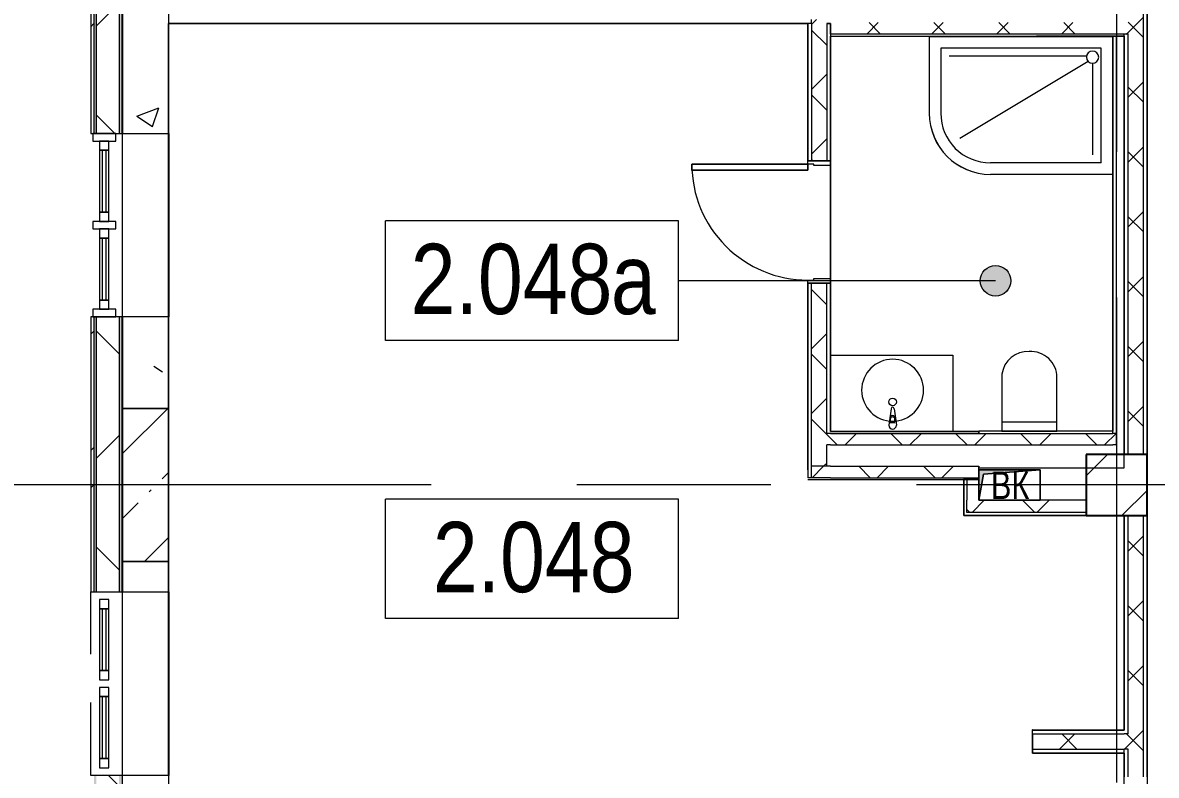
# Model space of a CAD drawing. Header units: millimetres. Extents: x 48966 to 155647, y -43515 to 30475.
# Drawn here: x 56378 to 63791, y -11683 to -6758 of the extents above; entities that cross this region are included whole.
import ezdxf

# ---------------------------------------------------------------- set-up
doc = ezdxf.new("R2010")
doc.units = ezdxf.units.MM
doc.linetypes.add('Осевые', pattern=[6350, 1270, -952.5, 3175, -952.5])
doc.linetypes.add('Сверху', pattern=[793.75, 476.25, -317.5])
for name, color, linetype, lineweight in [('Двери', 7, 'Continuous', 9), ('Импосты витража', 7, 'Continuous', 9), ('Импосты витража-1', 7, 'Continuous', 18), ('Каркас_Импост', 7, 'Continuous', 9), ('Колонны', 7, 'Continuous', 9), ('Колонны-1', 7, 'Continuous', 25), ('Марки помещений', 7, 'Continuous', 9), ('Обобщенные модели', 7, 'Continuous', 9), ('Общие ребра', 7, 'Continuous', 9), ('Окна', 7, 'Continuous', 9), ('Окна-1', 7, 'Сверху', 9), ('Окна-2', 7, 'Continuous', 18), ('Оси-2', 7, 'Осевые', 9), ('Панель', 7, 'Continuous', 9), ('Перекрытия', 7, 'Continuous', 9), ('Сантехнические приборы', 7, 'Continuous', 9), ('Стены', 7, 'Continuous', 9), ('Стены-1', 7, 'Continuous', 18), ('Типовые аннотации', 7, 'Continuous', 9), ('Черная _1 сплошная', 7, 'Continuous', 9), ('Штриховка разреза-2', 7, 'Continuous', 9), ('Элементы узлов', 7, 'Continuous', 9), ('Элементы узлов-1', 7, 'Continuous', 5)]:
    doc.layers.add(name, color=color, linetype=linetype, lineweight=lineweight)
doc.layers.add('Обобщенные модели-2', color=7, linetype='Continuous', lineweight=9, true_color=0xffbc79)
doc.styles.add('Arial', font='Arial.ttf', dxfattribs={"width": 0.8, "height": 180})
doc.styles.add('Arial Narrow_1', font='Arial Narrow.ttf', dxfattribs={"height": 460})
pattern_1 = [(45, (0, 0), (-212.132, 212.132), []), (135, (0, 0), (-212.132, -212.132), [])]
pattern_2 = [(0, (0, 0), (812.8, 203.2), [67.056, -542.544, 67.056, -542.544, -3251.2]), (0, (0, 0), (812.8, 203.2), [-1219.2, 67.056, -1152.144, 67.056, -542.544, -1422.4]), (0, (0, 0), (812.8, 203.2), [-3048, 67.056, -339.344, 67.056, -948.944]), (120, (304.8, 101.6), (-582.37636, 602.30545), [67.056, -542.544, 67.056, -542.544, -3251.2]), (120, (304.8, 101.6), (-582.37636, 602.30545), [-1219.2, 67.056, -1152.144, 67.056, -542.544, -1422.4]), (120, (304.8, 101.6), (-582.37636, 602.30545), [-3048, 67.056, -339.344, 67.056, -948.944]), (240, (406.4, 508), (-230.42364, -805.50545), [67.056, -542.544, 67.056, -542.544, -3251.2]), (240, (406.4, 508), (-230.42364, -805.50545), [-1219.2, 67.056, -1152.144, 67.056, -542.544, -1422.4]), (240, (406.4, 508), (-230.42364, -805.50545), [-3048, 67.056, -339.344, 67.056, -948.944])]
pattern_3 = [(50, (0, 0), (1457.472, -127.512), [152.4, -1676.4]), (355, (0, 0), (-281.942, 1528.454), [121.92, -1341.12]), (100.451, (121.5, -10.6), (1175.54, 1400.933), [129.52, -1424.72]), (46.184, (0, 406.4), (2168.63, -336.34), [228.6, -2514.6]), (96.636, (180.7, 378.4), (1899.22, 1979.42), [194.28, -2137.08]), (351.184, (0, 406.4), (1899.24, 1979.4), [182.88, -2011.68]), (21, (203.2, 304.8), (1212.915, -818.121), [152.4, -1676.4]), (326, (203.2, 304.8), (494.417, 1473.504), [121.92, -1341.12]), (71.451, (304.3, 236.6), (1707.337, 655.37), [129.52, -1424.72]), (37.5, (0, 0), (24.7094, 676.4402), [67.056, -1257.808, 67.056, -1294.384, -1346.2]), (37.5, (0, 0), (24.7094, 676.4402), [-2686.304, 67.056, -1279.144]), (7.5, (0, 0), (534.558, 801.444), [67.056, -709.168, 67.056, -1227.328, -513.08]), (7.5, (0, 0), (534.558, 801.444), [-2070.608, 67.056, -446.024]), (327.5, (-453.14, 0), (1084.7275, -45.831), [67.056, -440.944, 67.056, -1517.904, -2103.12]), (327.5, (-453.14, 0), (1084.7275, -45.831), [-2092.96, 67.056, -2036.064]), (317.5, (-656.3, 0), (1185.035, 203.414), [67.056, -593.344, 67.056, -985.52, -1493.52]), (317.5, (-656.3, 0), (1185.035, 203.414), [-1712.976, 67.056, -1426.464])]

# ---------------------------------------------------------------- blocks, each defined once
blk = doc.blocks.new('Колонна 45 - Колонна 40-55-754722-План 2-го этажа на отм_ 0_000')
at = {"layer": 'Колонны'}
h = blk.add_hatch(dxfattribs=at)
h.set_pattern_fill('FP_8', color=256, style=0, pattern_type=2)
h.set_pattern_definition([(45, (752.6, -12539.5), (-493.914, 493.914), []), (45, (1246.5, -12539.5), (-493.914, 493.914), [873.125, -174.625, 6.706, -167.919])])
h.paths.add_polyline_path([(64405.4, -22522.4), (64484.2, -22522.4), (64484.2, -22122.4), (64084.2, -22122.4), (64084.2, -22522.4)], flags=0)
at = {"layer": 'Колонны-1'}
for p, q in [((64484.2, -22122.4), (64084.2, -22122.4)), ((64084.2, -22122.4), (64084.2, -22522.4)), ((64484.2, -22522.4), (64484.2, -22122.4)), ((64084.2, -22522.4), (64484.2, -22522.4))]:
    blk.add_line(p, q, dxfattribs=at)
blk = doc.blocks.new('M_Окно-Квадратный проем - 1200 x 11450 mm-1434535-План 2-го этажа на отм_ 0_000')
at = {"layer": 'Окна'}
for p, q in [((-608.2, -102.5), (-608.2, 102.5)), ((591.8, 102.5), (591.8, -102.5))]:
    blk.add_line(p, q, dxfattribs=at)
at = {"layer": 'Окна-1'}
for p, q in [((-608.2, 102.5), (591.8, 102.5)), ((591.8, -102.5), (-608.2, -102.5))]:
    blk.add_line(p, q, dxfattribs=at)
blk = doc.blocks.new('Панель окно - Верхнее левое-8277192-План 2-го этажа на отм_ 0_000')
at = {"layer": 'Окна'}
for p, q in [((202.5, 30), (-202.5, 30)), ((-202.5, 30), (-202.5, -30)), ((202.5, -30), (202.5, 30)), ((-202.5, -30), (202.5, -30))]:
    blk.add_line(p, q, dxfattribs=at)
at = {"layer": 'Окна-2'}
for p, q in [((-202.5, 30), (-262.5, 30)), ((-262.5, 30), (-262.5, -30)), ((-202.5, -30), (-202.5, 30)), ((202.5, 12.5), (-202.5, 12.5)), ((-202.5, 12.5), (-202.5, -12.5)), ((202.5, 30), (202.5, -30)), ((262.5, 30), (202.5, 30)), ((202.5, -12.5), (202.5, 12.5)), ((262.5, -30), (262.5, 30)), ((-262.5, -30), (-202.5, -30)), ((-202.5, -12.5), (202.5, -12.5)), ((202.5, -30), (262.5, -30))]:
    blk.add_line(p, q, dxfattribs=at)
blk = doc.blocks.new('Панель окно - Верхнее правое-8277188-План 2-го этажа на отм_ 0_000')
at = {"layer": 'Окна'}
for p, q in [((202.5, 30), (-202.5, 30)), ((-202.5, 30), (-202.5, -30)), ((202.5, -30), (202.5, 30)), ((-202.5, -30), (202.5, -30))]:
    blk.add_line(p, q, dxfattribs=at)
at = {"layer": 'Окна-2'}
for p, q in [((-202.5, 30), (-262.5, 30)), ((-262.5, 30), (-262.5, -30)), ((-202.5, -30), (-202.5, 30)), ((202.5, 12.5), (-202.5, 12.5)), ((-202.5, 12.5), (-202.5, -12.5)), ((202.5, 30), (202.5, -30)), ((262.5, 30), (202.5, 30)), ((202.5, -12.5), (202.5, 12.5)), ((262.5, -30), (262.5, 30)), ((-262.5, -30), (-202.5, -30)), ((-202.5, -12.5), (202.5, -12.5)), ((202.5, -30), (262.5, -30))]:
    blk.add_line(p, q, dxfattribs=at)
blk = doc.blocks.new('Прямоугольный импост - Прямоугольный импост 1-2037709-План 2-го этажа на отм_ 0_000')
at = {"layer": 'Импосты витража-1'}
for p, q in [((-50, 75), (0, 75)), ((-50, -75), (-50, 75)), ((0, 75), (0, -75)), ((0, -75), (-50, -75))]:
    blk.add_line(p, q, dxfattribs=at)
blk = doc.blocks.new('Прямоугольный импост - Прямоугольный импост 1-2037714-План 2-го этажа на отм_ 0_000')
at = {"layer": 'Импосты витража-1'}
for p, q in [((0, 75), (-50, 75)), ((-50, 75), (-50, -75)), ((0, -75), (0, 75)), ((-50, -75), (0, -75))]:
    blk.add_line(p, q, dxfattribs=at)
blk = doc.blocks.new('Прямоугольный импост - Прямоугольный импост 1-2108582-План 2-го этажа на отм_ 0_000')
at = {"layer": 'Импосты витража-1'}
for p, q in [((-25, 75), (25, 75)), ((-25, -75), (-25, 75)), ((25, 75), (25, -75)), ((25, -75), (-25, -75))]:
    blk.add_line(p, q, dxfattribs=at)
blk = doc.blocks.new('170_ОтверстиеПрямоугольноеВертикальное - 170_ОтверстиеПрямоугольноеВертикальное-5688950-План 2-го этажа на отм_ 0_000')
at = {"layer": 'Обобщенные модели'}
for p, q in [((-200, -100), (-200, 100)), ((-200, 100), (200, 100)), ((200, 100), (200, -100)), ((200, -100), (-200, -100))]:
    blk.add_line(p, q, dxfattribs=at)
blk = doc.blocks.new('Дверь - Однопольная - ДВ11__21х8-6240613-План 2-го этажа на отм_ 0_000')
at = {"layer": 'Двери'}
for p, q in [((-379, -75), (-339, -75)), ((-379, -833), (-379, -75)), ((-339, -75), (-339, -833)), ((-339, -833), (-379, -833))]:
    blk.add_line(p, q, dxfattribs=at)
blk.add_arc((-379, -75), 758, 270, 0, dxfattribs=at)
at = {"layer": 'Каркас_Импост'}
for p, q in [((-400, 75), (-370, 75)), ((-400, -75), (-400, 75)), ((-370, 75), (-370, -35)), ((370, 75), (400, 75)), ((370, -35), (370, 75)), ((400, 75), (400, -75)), ((-380, -35), (-380, -75)), ((-370, -35), (-380, -35)), ((380, -35), (370, -35)), ((380, -75), (380, -35)), ((-380, -75), (-400, -75)), ((400, -75), (380, -75))]:
    blk.add_line(p, q, dxfattribs=at)
at = {"layer": 'Панель'}
for p, q in [((-339, -75), (-379, -75)), ((-379, -75), (-379, -833)), ((-339, -833), (-339, -75)), ((-379, -833), (-339, -833))]:
    blk.add_line(p, q, dxfattribs=at)
blk = doc.blocks.new('Унитаз_встраиваемый - Обычный _ Vitra 748-4800 _каркасные_-V15-План 2-го этажа на отм_ 0_000')
at = {"layer": 'Сантехнические приборы'}
for p, q in [((-180, 371.5), (-180, 0)), ((179.4, 0), (179.4, 351)), ((-180, 60), (179.4, 60)), ((-180, 0), (179.4, 0))]:
    blk.add_line(p, q, dxfattribs=at)
for centre, start, end in [((-11.8, 351), 86.33454, 173.05975), ((9.9, 351), 360, 93.66546)]:
    blk.add_arc(centre, 169.5, start, end, dxfattribs=at)
blk = doc.blocks.new('Раковина-Круглая-2D - Раковина-Круглая-2D-4972737-План 2-го этажа на отм_ 0_000')
at = {"layer": 'Сантехнические приборы'}
for p, q in [((-10, 81.3), (-25.1, -27)), ((10, 81.3), (24.9, -27)), ((-15.1, 13.1), (-15.1, -8.7)), ((14.9, -8.7), (14.9, 13.1)), ((-15.1, -8.7), (14.9, -8.7))]:
    blk.add_line(p, q, dxfattribs=at)
blk.add_circle((0, 126.3), 25, dxfattribs=at)
for centre, radius, start, end in [((0, 202.5), 202.5, 90, 270), ((0, 202.5), 202.5, 270, 90), ((0, 81.3), 10, 0, 180), ((0, 17.9), 18.8, 0, 180), ((-0.1, 13.1), 15, 360, 180), ((-0.1, -27), 25, 180, 360)]:
    blk.add_arc(centre, radius, start, end, dxfattribs=at)
blk = doc.blocks.new('Душевая кабинка-2D_угловая900Х1200 - Душевая кабинка 900х1200-5268391-План 2-го этажа на отм_ 0_000')
at = {"layer": 'Сантехнические приборы'}
for p, q in [((0, 0), (800, 0)), ((0, -900), (0, 0)), ((0, -900), (0, -100)), ((75, -75), (800, -75)), ((75, -75), (75, -825)), ((132.1, -726.7), (132.1, -126.7)), ((161, -739), (1001, -234.3)), ((1125, -825), (1125, -400)), ((1200, -900), (1200, -400)), ((1071, -775.8), (171, -775.8)), ((75, -825), (1125, -825)), ((0, -900), (1200, -900)), ((0, -900), (1000, -900)), ((0, -900), (1000, -900)), ((0, -900), (1000, -900))]:
    blk.add_line(p, q, dxfattribs=at)
for centre, radius, start, end in [((799.4, -400.6), 400.6, 0, 90), ((800, -400), 400, 0, 90), ((800, -400), 325, 0, 90), ((132.1, -766.7), 40, 0, 180), ((132.1, -766.7), 40, 180, 0)]:
    blk.add_arc(centre, radius, start, end, dxfattribs=at)
blk = doc.blocks.new('Марка помещения_Р - Марка помещения-4575829-План 2-го этажа на отм_ 0_000')
at = {"layer": 'Марки помещений'}
for p, q in [((-4.79375, -1.95625), (-4.79375, 1.95625)), ((4.79375, 1.95625), (-4.79375, 1.95625)), ((4.79375, -1.95625), (4.79375, 1.95625)), ((4.79375, -1.95625), (-4.79375, -1.95625))]:
    blk.add_line(p, q, dxfattribs=at)

msp = doc.modelspace()

# ---------------------------------------------------------------- hatches: boundary and pattern name
at = {"layer": 'Марки помещений'}
h = msp.add_hatch(color=256, dxfattribs=at)
edge = h.paths.add_edge_path(flags=0)
edge.add_arc((62740, -8446.8), 100, 0, 360)
at = {"layer": 'Штриховка разреза-2'}
h = msp.add_hatch(dxfattribs=at)
h.set_pattern_fill('FP_2', color=256, style=0, pattern_type=2)
h.set_pattern_definition([(45, (0, 0), (-502.894, 502.894), []), (45, (0, 762), (-502.894, 502.894), [])])
h.paths.add_polyline_path([(56824.1, -21673.3), (56844.1, -21672.9), (56844.1, -19082.9), (56824.1, -19082.9), (56824.1, -20579.5)], flags=0)
h.paths.add_polyline_path([(56824.1, -17882.9), (56844.1, -17882.9), (56844.1, -14684.1), (56824.1, -14684.1), (56824.1, -17102.7)], flags=0)
h.paths.add_polyline_path([(56824.1, -13484.1), (56844.1, -13484.1), (56844.1, -11682.9), (56824.1, -11682.9), (56824.1, -12467)], flags=0)
h.paths.add_polyline_path([(56824.1, -10482.9), (56844.1, -10482.9), (56844.1, -8682.9), (56824.1, -8682.9), (56824.1, -10149.1)], flags=0)
h.paths.add_polyline_path([(56844.1, -7482.9), (56844.1, -5682.9), (56824.1, -5682.9), (56824.1, -7482.9)], flags=0)
h.paths.add_polyline_path([(56844.1, -4482.9), (56844.1, -2682.9), (56824.1, -2682.9), (56824.1, -4482.9)], flags=0)
h.paths.add_polyline_path([(56824.1, -1482.9), (56844.1, -1482.9), (56844.1, 317.1), (56824.1, 317.1), (56824.1, -877.6)], flags=0)
h.paths.add_polyline_path([(56824.1, 1517.1), (56844.1, 1517.1), (56844.1, 3317.1), (56824.1, 3317.1)], flags=0)
h.paths.add_polyline_path([(56824.1, 4517.1), (56844.1, 4517.1), (56844.1, 6317.1), (56824.1, 6317.1), (56824.1, 6076)], flags=0)
h.paths.add_polyline_path([(56844.1, 7517.1), (56844.1, 9217.1), (56824.1, 9217.1), (56824.1, 7517.1)], flags=0)
h.paths.add_polyline_path([(56844.1, 10417.1), (56844.1, 14017.1), (56824.1, 14017.1), (56824.1, 10417.1)], flags=0)
h.paths.add_polyline_path([(56844.1, 15217.1), (56844.1, 17817.1), (56824.1, 17817.1), (56824.1, 15217.1)], flags=0)
h.paths.add_polyline_path([(56844.1, 19017.1), (56844.1, 20883), (56824.1, 20883), (56824.1, 19017.1)], flags=0)
h = msp.add_hatch(dxfattribs=at)
h.set_pattern_fill('FP_32', color=256, style=0, pattern_type=2)
h.set_pattern_definition(pattern_2)
h.paths.add_polyline_path([(56844.1, -21672.9), (56859.1, -21672.7), (56859.1, -19082.9), (56844.1, -19082.9), (56844.1, -20579.5)], flags=0)
h.paths.add_polyline_path([(56844.1, -17882.9), (56859.1, -17882.9), (56859.1, -14684.1), (56844.1, -14684.1), (56844.1, -17102.7)], flags=0)
h.paths.add_polyline_path([(56844.1, -13484.1), (56859.1, -13484.1), (56859.1, -11682.9), (56844.1, -11682.9), (56844.1, -12467)], flags=0)
h.paths.add_polyline_path([(56859.1, -10482.9), (56859.1, -8682.9), (56844.1, -8682.9), (56844.1, -10482.9)], flags=0)
h.paths.add_polyline_path([(56844.1, -7482.9), (56859.1, -7482.9), (56859.1, -5682.9), (56844.1, -5682.9)], flags=0)
h.paths.add_polyline_path([(56844.1, -4482.9), (56859.1, -4482.9), (56859.1, -2682.9), (56844.1, -2682.9), (56844.1, -3195.5)], flags=0)
h.paths.add_polyline_path([(56844.1, -1482.9), (56859.1, -1482.9), (56859.1, 317.1), (56844.1, 317.1), (56844.1, -877.6)], flags=0)
h.paths.add_polyline_path([(56859.1, 1517.1), (56859.1, 3317.1), (56844.1, 3317.1), (56844.1, 1517.1)], flags=0)
h.paths.add_polyline_path([(56859.1, 4517.1), (56859.1, 6317.1), (56844.1, 6317.1), (56844.1, 4517.1)], flags=0)
h.paths.add_polyline_path([(56844.1, 7517.1), (56859.1, 7517.1), (56859.1, 9217.1), (56844.1, 9217.1), (56844.1, 8393.9)], flags=0)
h.paths.add_polyline_path([(56844.1, 10417.1), (56859.1, 10417.1), (56859.1, 14017.1), (56844.1, 14017.1), (56844.1, 10711.8)], flags=0)
h.paths.add_polyline_path([(56844.1, 15217.1), (56859.1, 15217.1), (56859.1, 17817.1), (56844.1, 17817.1), (56844.1, 15347.5)], flags=0)
h.paths.add_polyline_path([(56859.1, 19017.1), (56859.1, 20883), (56844.1, 20883), (56844.1, 19017.1)], flags=0)
h = msp.add_hatch(dxfattribs=at)
h.set_pattern_fill('FP_33', color=256, style=0, pattern_type=2)
h.set_pattern_definition([(45, (0, 0), (-707.107, 707.107), []), (135, (0, 0), (-707.107, -707.107), [])])
h.paths.add_polyline_path([(56859.1, -21672.7), (56986.9, -21670.6), (57009.1, -21667.2), (57009.1, -19082.9), (56859.1, -19082.9), (56859.1, -20579.5)], flags=0)
h.paths.add_polyline_path([(57009.1, -17882.9), (57009.1, -14684.1), (56859.1, -14684.1), (56859.1, -17882.9)], flags=0)
h.paths.add_polyline_path([(57009.1, -13484.1), (57009.1, -11682.9), (56859.1, -11682.9), (56859.1, -13484.1)], flags=0)
h.paths.add_polyline_path([(57009.1, -10482.9), (57009.1, -8682.9), (56859.1, -8682.9), (56859.1, -10482.9)], flags=0)
h.paths.add_polyline_path([(57009.1, -7482.9), (57009.1, -5682.9), (56859.1, -5682.9), (56859.1, -7482.9)], flags=0)
h.paths.add_polyline_path([(56859.1, -4482.9), (57009.1, -4482.9), (57009.1, -2682.9), (56859.1, -2682.9), (56859.1, -3195.5)], flags=0)
h.paths.add_polyline_path([(57009.1, -1482.9), (57009.1, 317.1), (56859.1, 317.1), (56859.1, -1482.9)], flags=0)
h.paths.add_polyline_path([(57009.1, 1517.1), (57009.1, 3317.1), (56859.1, 3317.1), (56859.1, 1517.1)], flags=0)
h.paths.add_polyline_path([(57009.1, 4517.1), (57009.1, 6317.1), (56859.1, 6317.1), (56859.1, 4517.1)], flags=0)
h.paths.add_polyline_path([(57009.1, 7517.1), (57009.1, 9217.1), (56859.1, 9217.1), (56859.1, 7517.1)], flags=0)
h.paths.add_polyline_path([(57009.1, 10417.1), (57009.1, 14017.1), (56859.1, 14017.1), (56859.1, 10417.1)], flags=0)
h.paths.add_polyline_path([(57009.1, 15217.1), (57009.1, 17817.1), (56859.1, 17817.1), (56859.1, 15217.1)], flags=0)
h.paths.add_polyline_path([(56859.1, 19017.1), (57009.1, 19017.1), (57009.1, 20883), (56859.1, 20883), (56859.1, 19983.3)], flags=0)
h = msp.add_hatch(dxfattribs=at)
h.set_pattern_fill('FP_32', color=256, style=0, pattern_type=2)
h.set_pattern_definition(pattern_2)
h.paths.add_polyline_path([(57009.1, -21667.2), (57029.1, -21665.6), (57029.1, -19082.9), (57009.1, -19082.9), (57009.1, -20579.5)], flags=0)
h.paths.add_polyline_path([(57009.1, -17882.9), (57029.1, -17882.9), (57029.1, -14684.1), (57009.1, -14684.1), (57009.1, -17102.7)], flags=0)
h.paths.add_polyline_path([(57029.1, -13484.1), (57029.1, -11682.9), (57009.1, -11682.9), (57009.1, -13484.1)], flags=0)
h.paths.add_polyline_path([(57029.1, -10482.9), (57029.1, -8682.9), (57009.1, -8682.9), (57009.1, -10482.9)], flags=0)
h.paths.add_polyline_path([(57009.1, -7482.9), (57029.1, -7482.9), (57029.1, -5682.9), (57009.1, -5682.9)], flags=0)
h.paths.add_polyline_path([(57009.1, -4482.9), (57029.1, -4482.9), (57029.1, -2682.9), (57009.1, -2682.9), (57009.1, -3195.5)], flags=0)
h.paths.add_polyline_path([(57009.1, -1482.9), (57029.1, -1482.9), (57029.1, 317.1), (57009.1, 317.1), (57009.1, -877.6)], flags=0)
h.paths.add_polyline_path([(57009.1, 1517.1), (57029.1, 1517.1), (57029.1, 3317.1), (57009.1, 3317.1)], flags=0)
h.paths.add_polyline_path([(57029.1, 4517.1), (57029.1, 6317.1), (57009.1, 6317.1), (57009.1, 4517.1)], flags=0)
h.paths.add_polyline_path([(57009.1, 7517.1), (57029.1, 7517.1), (57029.1, 9217.1), (57009.1, 9217.1), (57009.1, 8393.9)], flags=0)
h.paths.add_polyline_path([(57029.1, 10417.1), (57029.1, 14017.1), (57009.1, 14017.1), (57009.1, 10417.1)], flags=0)
h.paths.add_polyline_path([(57009.1, 15217.1), (57029.1, 15217.1), (57029.1, 17817.1), (57009.1, 17817.1), (57009.1, 15347.5)], flags=0)
h.paths.add_polyline_path([(57009.1, 19017.1), (57029.1, 19017.1), (57029.1, 20883), (57009.1, 20883), (57009.1, 19983.3)], flags=0)
h = msp.add_hatch(dxfattribs=at)
h.set_pattern_fill('FP_3', color=256, style=0, pattern_type=2)
h.set_pattern_definition(pattern_1)
h.paths.add_polyline_path([(63706.6, -9582.9), (63706.6, -3882.9), (63606.6, -3882.9), (63606.6, -9582.9), (63652.9, -9582.9)], flags=0)
h = msp.add_hatch(dxfattribs=at)
h.set_pattern_fill('FP_34', color=256, style=0, pattern_type=2)
h.set_pattern_definition(pattern_3)
h.paths.add_polyline_path([(57331.7, -9282.9), (57331.7, -8682.9), (57031.7, -8682.9), (57031.7, -9282.9)], flags=0)
h.paths.add_polyline_path([(57331.7, -7482.9), (57331.7, -5682.9), (57031.7, -5682.9), (57031.7, -7482.9)], flags=0)
h.paths.add_polyline_path([(57331.7, -4482.9), (57331.7, -4182.9), (57031.7, -4182.9), (57031.7, -4482.9)], flags=0)
h = msp.add_hatch(dxfattribs=at)
h.set_pattern_fill('FP_3', color=256, style=0, pattern_type=2)
h.set_pattern_definition(pattern_1)
h.paths.add_polyline_path([(61636.6, -7662.9), (61636.6, -6737.9), (61536.6, -6737.9), (61536.6, -7662.9)], flags=0)
h = msp.add_hatch(dxfattribs=at)
h.set_pattern_fill('FP_3', color=256, style=0, pattern_type=2)
h.set_pattern_definition(pattern_1)
h.paths.add_polyline_path([(62829, -6832.9), (63606.6, -6832.9), (63606.6, -6757.9), (61636.6, -6757.9), (61636.6, -6762.9), (61661.6, -6762.9), (61661.6, -6832.9), (62005.1, -6832.9)], flags=0)
h = msp.add_hatch(dxfattribs=at)
h.set_pattern_fill('FP_3', color=256, style=0, pattern_type=2)
h.set_pattern_definition(pattern_1)
h.paths.add_polyline_path([(61536.6, -9660.4), (61636.6, -9660.4), (61636.6, -8462.9), (61536.6, -8462.9), (61536.6, -9569.6)], flags=0)
h = msp.add_hatch(dxfattribs=at)
h.set_pattern_fill('FP_1', color=256, style=0, pattern_type=2)
h.set_pattern_definition([(45, (0, 0), (-424.264, 424.264), [600, -100, 20, -100]), (45, (0, 424), (-424.264, 424.264), [])])
h.paths.add_polyline_path([(57031.7, -10282.9), (57331.7, -10282.9), (57331.7, -9282.9), (57031.7, -9282.9), (57031.7, -10149.1)], flags=0)
h = msp.add_hatch(dxfattribs=at)
h.set_pattern_fill('FP_3', color=256, style=0, pattern_type=2)
h.set_pattern_definition(pattern_1)
h.paths.add_polyline_path([(62631.6, -9520.4), (62631.6, -9445.4), (61636.6, -9445.4), (61636.6, -9520.4), (62005.1, -9520.4)], flags=0)
h = msp.add_hatch(dxfattribs=at)
h.set_pattern_fill('FP_3', color=256, style=0, pattern_type=2)
h.set_pattern_definition(pattern_1)
h.paths.add_polyline_path([(63506.6, -9520.4), (63531.6, -9520.4), (63531.6, -9445.4), (62631.6, -9445.4), (62631.6, -9520.4), (62829, -9520.4)], flags=0)
h = msp.add_hatch(dxfattribs=at)
h.set_pattern_fill('FP_3', color=256, style=0, pattern_type=2)
h.set_pattern_definition(pattern_1)
h.paths.add_polyline_path([(61661.6, -9735.4), (62631.6, -9735.4), (62631.6, -9660.4), (61536.6, -9660.4), (61536.6, -9735.4)], flags=0)
h = msp.add_hatch(dxfattribs=at)
h.set_pattern_fill('FP_3', color=256, style=0, pattern_type=2)
h.set_pattern_definition(pattern_1)
h.paths.add_polyline_path([(63331.6, -9962.9), (63331.6, -9882.9), (62551.6, -9882.9), (62551.6, -9962.9), (62829, -9962.9)], flags=0)
h = msp.add_hatch(dxfattribs=at)
h.set_pattern_fill('FP_3', color=256, style=0, pattern_type=2)
h.set_pattern_definition(pattern_1)
h.paths.add_polyline_path([(63706.6, -15682.9), (63706.6, -12592.9), (63606.6, -12592.9), (63606.6, -15682.9)], flags=0)
h.paths.add_polyline_path([(63606.6, -11692.9), (63706.6, -11692.9), (63706.6, -9982.9), (63606.6, -9982.9), (63606.6, -11511.9)], flags=0)
h = msp.add_hatch(dxfattribs=at)
h.set_pattern_fill('FP_34', color=256, style=0, pattern_type=2)
h.set_pattern_definition(pattern_3)
h.paths.add_polyline_path([(57031.7, -15382.9), (57331.7, -15382.9), (57331.7, -14682.9), (57031.7, -14682.9), (57031.7, -14784.8)], flags=0)
h.paths.add_polyline_path([(57331.7, -13482.9), (57331.7, -11682.9), (57031.7, -11682.9), (57031.7, -13482.9)], flags=0)
h.paths.add_polyline_path([(57331.7, -10482.9), (57331.7, -10282.9), (57031.7, -10282.9), (57031.7, -10482.9)], flags=0)
h = msp.add_hatch(dxfattribs=at)
h.set_pattern_fill('FP_3', color=256, style=0, pattern_type=2)
h.set_pattern_definition(pattern_1)
h.paths.add_polyline_path([(63581.6, -11511.9), (63606.6, -11511.9), (63606.6, -11411.9), (62981.6, -11411.9), (62981.6, -11511.9)], flags=0)
at = {"layer": 'Элементы узлов-1'}
msp.add_hatch(color=256, dxfattribs=at).paths.add_polyline_path([(62631.6, -9882.9), (62661.6, -9712.9), (63031.6, -9682.9), (62631.6, -9682.9), (62631.6, -9747.9)], flags=0)

# ---------------------------------------------------------------- linework, layer by layer
at = {"layer": 'Марки помещений'}
msp.add_line((62740, -8446.8), (60667.3, -8446.8), dxfattribs=at)
msp.add_circle((62740, -8446.8), 100, dxfattribs=at)
at = {"layer": 'Обобщенные модели-2'}
for p, q in [((63031.6, -9682.9), (62631.6, -9682.9)), ((62631.6, -9682.9), (62631.6, -9882.9)), ((63031.6, -9882.9), (63031.6, -9682.9)), ((62631.6, -9882.9), (63031.6, -9882.9))]:
    msp.add_line(p, q, dxfattribs=at)
at = {"layer": 'Общие ребра'}
for p, q in [((63706.6, -9582.9), (63706.6, -3882.9)), ((56844.1, -5682.9), (56844.1, -7482.9)), ((56859.1, -5682.9), (56859.1, -7482.9)), ((57009.1, -5682.9), (57009.1, -7482.9)), ((57331.7, -6737.9), (57331.7, -6762.9)), ((61536.6, -6762.9), (61536.6, -6737.9)), ((61536.6, -6762.9), (61511.6, -6762.9)), ((61511.6, -6764.9), (61511.6, -7662.9)), ((61536.6, -6762.9), (61536.6, -7662.9)), ((61661.6, -6762.9), (61636.6, -6762.9)), ((61636.6, -6762.9), (61636.6, -7662.9)), ((61636.6, -6762.9), (61661.6, -6762.9)), ((61661.6, -6832.9), (61661.6, -6762.9)), ((61661.6, -6762.9), (61661.6, -6832.9)), ((63581.6, -6832.9), (61661.6, -6832.9)), ((63531.6, -9445.4), (63531.6, -6845.4)), ((63581.6, -6845.4), (63581.6, -6832.9)), ((63606.6, -6832.9), (63581.6, -6832.9)), ((63606.6, -9582.9), (63606.6, -6832.9)), ((61511.6, -8462.9), (61511.6, -9735.4)), ((61536.6, -9660.4), (61536.6, -8462.9)), ((61636.6, -9445.4), (61636.6, -8462.9)), ((61661.6, -9432.9), (61661.6, -8462.9)), ((56844.1, -8682.9), (56844.1, -10482.9)), ((56859.1, -8682.9), (56859.1, -10482.9)), ((57009.1, -8682.9), (57009.1, -10482.9)), ((57331.7, -9282.9), (57031.7, -9282.9)), ((57031.7, -9282.9), (57331.7, -9282.9)), ((61661.6, -9445.4), (61636.6, -9445.4)), ((61661.6, -9445.4), (62631.6, -9445.4)), ((62631.6, -9432.9), (62631.6, -9445.4)), ((62631.6, -9445.4), (62631.6, -9432.9)), ((62631.6, -9445.4), (63506.6, -9445.4)), ((63506.6, -9445.4), (63506.6, -9430.4)), ((63531.6, -9445.4), (63506.6, -9445.4)), ((63531.6, -9520.4), (63531.6, -9445.4)), ((63531.6, -9445.4), (63531.6, -9520.4)), ((61636.6, -9660.4), (61636.6, -9520.4)), ((61661.6, -9520.4), (61636.6, -9520.4)), ((61636.6, -9660.4), (61636.6, -9520.4)), ((61661.6, -9520.4), (62631.6, -9520.4)), ((62631.6, -9520.4), (63506.6, -9520.4)), ((63531.6, -9520.4), (63506.6, -9520.4)), ((61536.6, -9735.4), (61536.6, -9660.4)), ((61636.6, -9660.4), (61536.6, -9660.4)), ((61536.6, -9735.4), (61536.6, -9660.4)), ((61661.6, -9660.4), (61636.6, -9660.4)), ((61661.6, -9660.4), (62631.6, -9660.4)), ((62631.6, -9660.4), (62631.6, -9670.4)), ((62631.6, -9670.4), (62631.6, -9660.4)), ((61536.6, -9735.4), (61511.6, -9735.4)), ((61661.6, -9735.4), (61536.6, -9735.4)), ((61661.6, -9735.4), (62631.6, -9735.4)), ((62551.6, -9747.9), (62551.6, -9882.9)), ((62551.6, -9962.9), (62551.6, -9882.9)), ((63331.6, -9962.9), (62551.6, -9962.9)), ((63606.6, -11411.9), (63606.6, -9982.9)), ((63706.6, -11692.9), (63706.6, -9982.9)), ((63731.6, -11692.9), (63731.6, -9982.9)), ((57031.7, -10282.9), (57331.7, -10282.9)), ((57331.7, -10282.9), (57031.7, -10282.9)), ((62979.6, -11411.9), (62981.6, -11411.9)), ((62981.6, -11386.9), (62981.6, -11384.9)), ((63581.6, -11386.9), (62981.6, -11386.9)), ((62981.6, -11411.9), (63581.6, -11411.9)), ((62981.6, -11411.9), (62981.6, -11511.9)), ((63606.6, -11411.9), (63581.6, -11411.9)), ((62981.6, -11511.9), (62981.6, -11536.9)), ((62981.6, -11511.9), (63581.6, -11511.9)), ((62981.6, -11536.9), (63579.6, -11536.9)), ((63581.6, -11536.9), (63581.6, -11511.9)), ((63606.6, -11511.9), (63581.6, -11511.9)), ((63581.6, -11536.9), (63581.6, -11692.9)), ((63606.6, -11692.9), (63606.6, -11511.9))]:
    msp.add_line(p, q, dxfattribs=at)
at = {"layer": 'Оси-2'}
for p, q in [((57331.6, 25417.1), (57331.6, -41737.8)), ((63531.6, 25417.1), (63531.6, -41737.8)), ((150171.6, -9782.9), (50565.6, -9782.9))]:
    msp.add_line(p, q, dxfattribs=at)
at = {"layer": 'Перекрытия'}
for p, q in [((57031.6, -21692.9), (57031.6, 11217.1)), ((63731.6, 5042.1), (63731.6, -27057.8)), ((57331.6, -6762.9), (57331.6, -12732.9)), ((61511.6, -6762.9), (57331.7, -6762.9)), ((61511.6, -7662.9), (61511.6, -6762.9)), ((61661.6, -6762.9), (61661.6, -9432.9)), ((63506.6, -9432.9), (63506.6, -6845.4)), ((61661.6, -7662.9), (61511.6, -7662.9)), ((61661.6, -8462.9), (61661.6, -7662.9)), ((61511.6, -9682.9), (61511.6, -8462.9)), ((61511.6, -8462.9), (61661.6, -8462.9)), ((61661.6, -9432.9), (62631.6, -9432.9)), ((63031.6, -9682.9), (62631.6, -9682.9)), ((62631.6, -9682.9), (62631.6, -9882.9)), ((63031.6, -9882.9), (63031.6, -9682.9)), ((62531.6, -9982.9), (62531.6, -9747.9)), ((62631.6, -9882.9), (63031.6, -9882.9)), ((63581.6, -9982.9), (62531.6, -9982.9)), ((63581.6, -11386.9), (63581.6, -9982.9)), ((62981.6, -11386.9), (63581.6, -11386.9)), ((62981.6, -11536.9), (62981.6, -11411.9)), ((63581.6, -11536.9), (62981.6, -11536.9)), ((63581.6, -12732.9), (63581.6, -11536.9))]:
    msp.add_line(p, q, dxfattribs=at)
at = {"layer": 'Стены'}
for p, q in [((57031.7, -8682.9), (57031.7, -7482.9)), ((57031.7, -7482.9), (57331.7, -7482.9)), ((57331.7, -7482.9), (57331.7, -8682.9)), ((57331.7, -8682.9), (57331.7, -7482.9)), ((57333.7, -7482.9), (57331.7, -7482.9)), ((57333.7, -7482.9), (57333.7, -8682.9)), ((57331.7, -8682.9), (57031.7, -8682.9)), ((57333.7, -8682.9), (57331.7, -8682.9)), ((57031.7, -11682.9), (57031.7, -10482.9)), ((57031.7, -10482.9), (57331.7, -10482.9)), ((57331.7, -10482.9), (57331.7, -11682.9)), ((57331.7, -11682.9), (57331.7, -10482.9)), ((57333.7, -10482.9), (57331.7, -10482.9)), ((57333.7, -10482.9), (57333.7, -11682.9)), ((57331.7, -11682.9), (57031.7, -11682.9)), ((57333.7, -11682.9), (57331.7, -11682.9))]:
    msp.add_line(p, q, dxfattribs=at)
at = {"layer": 'Стены-1'}
for p, q in [((63731.6, -9582.9), (63731.6, -3882.9)), ((56824.1, -5682.9), (56824.1, -7482.9)), ((57029.1, -7482.9), (57029.1, -5682.9)), ((57031.7, -5682.9), (57031.7, -7482.9)), ((57331.7, -7482.9), (57331.7, -6762.9)), ((57331.7, -6762.9), (61511.6, -6762.9)), ((57331.7, -6764.9), (57331.7, -7482.9)), ((57333.7, -7482.9), (57333.7, -6764.9)), ((61511.6, -6762.9), (61511.6, -6764.9)), ((61661.6, -7662.9), (61661.6, -6845.4)), ((61661.6, -6845.4), (63581.6, -6845.4)), ((63506.6, -6845.4), (63506.6, -9430.4)), ((63581.6, -6845.4), (63506.6, -6845.4)), ((63581.6, -9670.4), (63581.6, -6845.4)), ((63581.6, -6845.4), (63581.6, -9582.9)), ((56824.1, -7482.9), (57029.1, -7482.9)), ((57031.7, -7482.9), (57331.7, -7482.9)), ((57331.7, -7482.9), (57333.7, -7482.9)), ((61511.6, -7662.9), (61661.6, -7662.9)), ((61661.6, -8462.9), (61511.6, -8462.9)), ((57029.1, -8682.9), (56824.1, -8682.9)), ((56824.1, -8682.9), (56824.1, -10482.9)), ((57029.1, -10482.9), (57029.1, -8682.9)), ((57331.7, -8682.9), (57031.7, -8682.9)), ((57031.7, -8682.9), (57031.7, -9282.9)), ((57331.7, -9282.9), (57331.7, -8682.9)), ((57331.7, -8682.9), (57331.7, -10482.9)), ((57333.7, -8682.9), (57331.7, -8682.9)), ((57333.7, -10482.9), (57333.7, -8682.9)), ((57031.7, -9282.9), (57031.7, -10282.9)), ((57331.7, -10282.9), (57331.7, -9282.9)), ((62631.6, -9432.9), (61661.6, -9432.9)), ((63506.6, -9430.4), (62631.6, -9430.4)), ((62631.6, -9430.4), (62631.6, -9432.9)), ((63581.6, -9582.9), (63731.6, -9582.9)), ((62631.6, -9670.4), (63506.6, -9670.4)), ((62631.6, -9747.9), (62631.6, -9670.4)), ((63506.6, -9670.4), (63531.6, -9670.4)), ((63531.6, -9670.4), (63581.6, -9670.4)), ((61511.6, -9747.9), (61661.6, -9747.9)), ((61661.6, -9747.9), (62631.6, -9747.9)), ((62531.6, -9747.9), (62529.6, -9747.9)), ((62529.6, -9749.9), (62529.6, -9982.9)), ((62631.6, -9747.9), (62531.6, -9747.9)), ((62531.6, -9747.9), (62531.6, -9882.9)), ((62531.6, -9982.9), (62531.6, -9747.9)), ((62631.6, -9882.9), (62631.6, -9747.9)), ((62531.6, -9882.9), (62531.6, -9962.9)), ((63331.6, -9882.9), (62631.6, -9882.9)), ((63331.6, -9982.9), (63331.6, -9882.9)), ((62531.6, -9962.9), (62531.6, -9982.9)), ((62531.6, -9982.9), (63331.6, -9982.9)), ((63581.6, -9982.9), (63581.6, -11386.9)), ((63731.6, -9982.9), (63581.6, -9982.9)), ((57031.7, -10282.9), (57031.7, -10482.9)), ((57331.7, -10482.9), (57331.7, -10282.9)), ((56824.1, -10482.9), (57029.1, -10482.9)), ((57031.7, -10482.9), (57331.7, -10482.9)), ((57331.7, -10482.9), (57333.7, -10482.9)), ((62981.6, -11384.9), (62979.6, -11384.9)), ((62979.6, -11384.9), (62979.6, -11386.9)), ((62979.6, -11386.9), (62979.6, -11411.9)), ((63579.6, -11536.9), (63581.6, -11536.9))]:
    msp.add_line(p, q, dxfattribs=at)
at = {"layer": 'Черная _1 сплошная'}
for p, q in [((63506.6, -6845.4), (63006.6, -6845.4)), ((61661.6, -8932.9), (62461.6, -8932.9)), ((62461.6, -8932.9), (62461.6, -9432.9))]:
    msp.add_line(p, q, dxfattribs=at)
at = {"layer": 'Элементы узлов'}
for p, q in [((63031.6, -9682.9), (62631.6, -9682.9)), ((62631.6, -9682.9), (62631.6, -9882.9)), ((63031.6, -9682.9), (62661.6, -9712.9)), ((62661.6, -9712.9), (63031.6, -9682.9)), ((63031.6, -9882.9), (63031.6, -9682.9)), ((62661.6, -9712.9), (62631.6, -9882.9)), ((62631.6, -9882.9), (62661.6, -9712.9)), ((62631.6, -9882.9), (63031.6, -9882.9))]:
    msp.add_line(p, q, dxfattribs=at)

# ---------------------------------------------------------------- block references
at = {"layer": 'Двери', "rotation": 270}
msp.add_blockref('Дверь - Однопольная - ДВ11__21х8-6240613-План 2-го этажа на отм_ 0_000', (61586.6, -8062.9), dxfattribs=at)
at = {"layer": 'Импосты витража', "rotation": 90}
msp.add_blockref('Прямоугольный импост - Прямоугольный импост 1-2037714-План 2-го этажа на отм_ 0_000', (56911.6, -7482.9), dxfattribs=at)
at = {"layer": 'Импосты витража', "extrusion": (0, 0, -1), "rotation": 270}
for name, p in [('Прямоугольный импост - Прямоугольный импост 1-2108582-План 2-го этажа на отм_ 0_000', (-56911.6, -8082.9)), ('Прямоугольный импост - Прямоугольный импост 1-2037709-План 2-го этажа на отм_ 0_000', (-56911.6, -8682.9))]:
    msp.add_blockref(name, p, dxfattribs=at)
at = {"layer": 'Колонны'}
msp.add_blockref('Колонна 45 - Колонна 40-55-754722-План 2-го этажа на отм_ 0_000', (-752.6, 12539.5), dxfattribs=at)
at = {"layer": 'Марки помещений', "xscale": 199.9999999999999, "yscale": 199.9999999999999, "zscale": 199.9999999999999}
for p in [(59708.6, -8446.8), (59708.6, -10266.4)]:
    msp.add_blockref('Марка помещения_Р - Марка помещения-4575829-План 2-го этажа на отм_ 0_000', p, dxfattribs=at)
at = {"layer": 'Окна'}
for name, p, rotation in [('Панель окно - Верхнее левое-8277192-План 2-го этажа на отм_ 0_000', (56911.6, -7795.4), 270), ('Панель окно - Верхнее правое-8277188-План 2-го этажа на отм_ 0_000', (56911.6, -8370.4), 270), ('M_Окно-Квадратный проем - 1200 x 11450 mm-1434535-План 2-го этажа на отм_ 0_000', (56926.6, -11074.7), 89.99999999999991), ('Панель окно - Верхнее левое-8277192-План 2-го этажа на отм_ 0_000', (56911.6, -10795.4), 270), ('Панель окно - Верхнее правое-8277188-План 2-го этажа на отм_ 0_000', (56911.6, -11370.4), 270)]:
    msp.add_blockref(name, p, dxfattribs=dict(at, rotation=rotation))
at = {"layer": 'Сантехнические приборы', "rotation": 180}
msp.add_blockref('Душевая кабинка-2D_угловая900Х1200 - Душевая кабинка 900х1200-5268391-План 2-го этажа на отм_ 0_000', (63506.6, -7750.4), dxfattribs=at)
at = {"layer": 'Сантехнические приборы'}
for name, p in [('Раковина-Круглая-2D - Раковина-Круглая-2D-4972737-План 2-го этажа на отм_ 0_000', (62066.6, -9365.4)), ('Унитаз_встраиваемый - Обычный _ Vitra 748-4800 _каркасные_-V15-План 2-го этажа на отм_ 0_000', (62961.6, -9430.4))]:
    msp.add_blockref(name, p, dxfattribs=at)
at = {"layer": 'Элементы узлов'}
msp.add_blockref('170_ОтверстиеПрямоугольноеВертикальное - 170_ОтверстиеПрямоугольноеВертикальное-5688950-План 2-го этажа на отм_ 0_000', (62831.6, -9782.9), dxfattribs=at)

# ---------------------------------------------------------------- texts
at = {"layer": 'Марки помещений', "char_height": 460, "attachment_point": 1, "style": 'Arial Narrow_1'}
for s, insert, width in [('2.048', (58915.7, -8204.9), 1587.341), ('\\fArial Narrow|b0|i0|c204|p34|;а', (60225.4, -8204.9), 352.742), ('2.048', (59060.7, -10024.5), 1587.341)]:
    msp.add_mtext(s, dxfattribs=dict(at, insert=insert, width=width))
at = {"layer": 'Типовые аннотации', "insert": (62709.4, -9694.9), "char_height": 180, "width": 307.848, "attachment_point": 1, "style": 'Arial'}
msp.add_mtext('ВК', dxfattribs=at)

doc.saveas('drawing.dxf')
